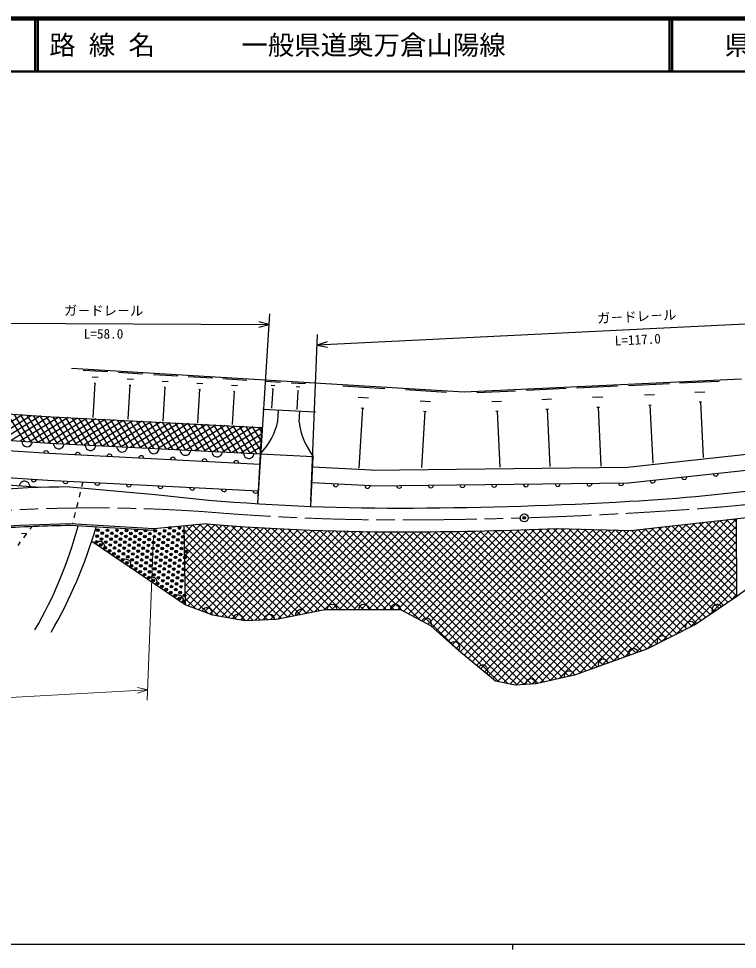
# Model space of a CAD drawing. Units: millimetres, scale not verified. Extents: x 40000 to 680000, y 20000 to 380000.
# Drawn here: x 174597 to 310562, y 204000 to 380000 of the extents above; entities that cross this region are included whole.
import ezdxf
from ezdxf.enums import TextEntityAlignment as Align

# ---------------------------------------------------------------- set-up
doc = ezdxf.new("R2010")
doc.units = ezdxf.units.MM
doc.header["$LTSCALE"] = 1000
doc.header["$PDMODE"] = 32
doc.header["$PDSIZE"] = 500
doc.linetypes.add('CHAIN', pattern=[18.5, 12, -1.5, 3.5, -1.5])
for name, color, linetype, lineweight in [('M-BGD', 7, 'Continuous', 25), ('M-BMK', 2, 'CHAIN', 13), ('M-BMK-SRVR', 3, 'Continuous', 25), ('M-STR-HTXT', 7, 'Continuous', 13), ('M-STR-STRC', 7, 'Continuous', 25), ('M-TTL', 2, 'Continuous', 140), ('M-TTL-BAND', 7, 'Continuous', 25), ('M-TTL-LINE', 7, 'Continuous', 50)]:
    doc.layers.add(name, color=color, linetype=linetype, lineweight=lineweight)
doc.layers.add('M-TTL-TXT', color=7, linetype='Continuous')
doc.styles.add('@ＭＳ ゴシック', font='')
doc.styles.add('ＭＳ ゴシック', font='')
doc.styles.get('@ＭＳ ゴシック').set_extended_font_data('@MS Gothic')
doc.styles.get('ＭＳ ゴシック').set_extended_font_data('MS Gothic')

msp = doc.modelspace()

# ---------------------------------------------------------------- linework, layer by layer
at = {"layer": 'M-BGD'}
for p, q in [((184623, 313915), (258884, 309428)), ((186823, 313531), (191490, 313249)), ((188503, 312259), (189669, 312188)), ((193475, 313129), (198111, 312849)), ((195143, 311866), (196302, 311796)), ((200096, 312729), (204699, 312451)), ((206685, 312331), (211257, 312055)), ((213242, 311935), (217782, 311661)), ((258884, 309428), (311346, 311917)), ((189016, 311057), (188624, 304578)), ((188870, 311066), (189161, 311048)), ((195653, 310672), (195264, 304240)), ((195508, 310681), (195798, 310663)), ((201753, 311474), (202903, 311405)), ((202258, 310289), (201873, 303904)), ((202115, 310297), (202402, 310280)), ((208330, 311085), (209473, 311016)), ((208832, 309907), (208450, 303570)), ((208690, 309916), (208975, 309899)), ((214876, 310697), (216011, 310628)), ((221368, 311444), (224137, 311277)), ((222364, 310689), (223057, 310647)), ((222669, 309976), (222449, 306334)), ((222582, 309981), (222755, 309970)), ((226127, 311157), (228872, 310991)), ((227115, 310408), (227801, 310366)), ((235946, 310563), (243871, 310084)), ((247789, 309848), (255554, 309378)), ((270645, 309735), (278143, 310091)), ((280208, 310189), (287877, 310553)), ((289944, 310651), (297745, 311021)), ((299625, 311111), (307135, 311467)), ((215375, 309528), (214995, 303238)), ((215233, 309536), (215517, 309519)), ((227416, 309701), (227199, 306095)), ((227331, 309706), (227502, 309696)), ((238798, 308402), (240779, 308283)), ((261253, 309290), (268581, 309638)), ((273546, 307994), (275420, 308083)), ((283175, 308408), (285092, 308499)), ((292962, 308840), (294912, 308932)), ((302531, 309367), (304408, 309456)), ((239669, 306361), (238983, 295010)), ((239421, 306376), (239917, 306346)), ((250584, 307731), (252525, 307613)), ((264088, 307588), (265920, 307675)), ((283985, 306525), (284464, 306548)), ((284224, 306536), (284753, 295394)), ((293786, 306924), (294273, 306947)), ((294030, 306935), (294550, 295968)), ((303324, 307523), (303793, 307545)), ((303558, 307534), (304058, 296995)), ((163657, 305867), (180762, 304727)), ((175351, 305087), (168093, 300560)), ((177058, 304974), (169800, 300446)), ((178764, 304860), (171507, 300333)), ((172437, 305282), (175696, 300058)), ((180471, 304746), (173214, 300219)), ((173667, 305200), (176919, 299987)), ((174897, 305118), (178142, 299916)), ((182212, 304653), (174921, 300105)), ((176127, 305036), (179364, 299846)), ((183959, 304564), (176647, 300003)), ((177356, 304954), (180587, 299775)), ((178586, 304872), (181810, 299704)), ((179816, 304790), (183032, 299634)), ((180762, 304727), (220601, 302703)), ((181043, 304712), (184255, 299563)), ((182260, 304651), (185478, 299493)), ((183477, 304589), (186701, 299422)), ((184695, 304527), (187920, 299357)), ((220773, 306168), (230761, 305666)), ((223663, 303903), (223770, 306017)), ((227658, 303702), (227764, 305816)), ((251437, 305731), (250795, 295109)), ((251194, 305746), (251680, 305716)), ((264862, 305788), (265320, 305810)), ((265091, 305799), (265595, 295174)), ((274337, 306153), (274806, 306176)), ((274572, 306165), (275088, 295283)), ((185706, 304476), (178376, 299903)), ((187453, 304387), (180105, 299803)), ((189200, 304298), (181834, 299703)), ((190947, 304209), (183563, 299603)), ((192694, 304120), (185293, 299503)), ((185912, 304465), (189137, 299295)), ((194441, 304032), (187022, 299403)), ((187129, 304403), (190354, 299233)), ((188346, 304341), (191572, 299171)), ((196188, 303943), (188767, 299314)), ((189563, 304280), (192789, 299109)), ((197935, 303854), (190514, 299225)), ((190781, 304218), (194006, 299047)), ((191998, 304156), (195223, 298986)), ((199682, 303765), (192261, 299136)), ((193215, 304094), (196440, 298924)), ((201429, 303677), (194008, 299047)), ((194432, 304032), (197658, 298862)), ((195649, 303970), (198875, 298800)), ((203176, 303588), (195755, 298958)), ((196867, 303908), (200092, 298738)), ((204923, 303499), (197502, 298870)), ((198084, 303847), (201309, 298676)), ((206670, 303410), (199249, 298781)), ((199301, 303785), (202526, 298614)), ((200518, 303723), (203744, 298553)), ((208417, 303322), (200997, 298692)), ((201735, 303661), (204961, 298491)), ((210165, 303233), (202744, 298603)), ((202953, 303599), (206178, 298429)), ((204170, 303537), (207395, 298367)), ((211912, 303144), (204491, 298515)), ((205387, 303476), (208612, 298305)), ((213659, 303055), (206238, 298426)), ((206604, 303414), (209830, 298243)), ((207821, 303352), (211047, 298182)), ((215406, 302967), (207985, 298337)), ((209039, 303290), (212264, 298120)), ((217153, 302878), (209732, 298248)), ((210256, 303228), (213481, 298058)), ((211473, 303166), (214698, 297996)), ((218900, 302789), (211479, 298160)), ((212690, 303105), (215916, 297934)), ((213907, 303043), (217133, 297872)), ((215125, 302981), (218350, 297811)), ((216342, 302919), (219567, 297749)), ((217559, 302857), (220380, 298336)), ((218776, 302795), (220468, 300083)), ((219994, 302734), (220557, 301830)), ((220600, 302671), (213226, 298071)), ((220538, 301454), (214973, 297982)), ((220348, 297709), (220601, 302703)), ((163237, 300884), (180469, 299735)), ((180469, 299735), (220348, 297709)), ((220476, 300237), (216720, 297893)), ((180351, 297739), (163069, 298891)), ((220247, 295712), (180351, 297739)), ((220414, 299019), (218467, 297805)), ((219873, 288277), (220348, 297709)), ((220352, 297802), (220214, 297716)), ((220348, 297709), (230335, 297207)), ((289791, 295202), (320672, 298540)), ((229860, 287774), (230335, 297207)), ((241262, 294644), (230234, 295204)), ((241262, 294644), (289791, 295202)), ((289970, 292204), (320994, 295558)), ((178716, 291333), (162523, 292413)), ((162649, 293908), (180058, 292747)), ((180058, 292747), (219996, 290718)), ((186746, 292407), (186505, 291437)), ((241203, 291643), (230082, 292208)), ((241203, 291643), (289970, 292204)), ((184257, 291444), (200420, 290011)), ((186264, 290466), (186024, 289495)), ((200420, 290011), (210487, 288959)), ((185783, 288525), (185542, 287554)), ((185302, 286584), (185061, 285613)), ((308823, 285267), (280612, 256188)), ((310310, 285364), (282755, 256961)), ((290417, 283236), (319478, 286443)), ((310320, 283467), (308501, 285232)), ((310312, 284868), (309790, 285374)), ((310309, 285431), (310386, 270672)), ((177087, 283936), (176719, 283445)), ((200155, 283216), (184358, 284145)), ((200173, 283516), (184365, 284445)), ((184820, 284642), (184765, 284422)), ((200173, 283516), (200155, 283216)), ((210113, 284474), (200173, 283516)), ((205880, 284066), (206107, 269124)), ((205957, 284074), (205881, 283995)), ((207494, 284222), (205903, 282581)), ((209032, 284370), (205924, 281167)), ((210496, 284443), (205945, 279753)), ((211787, 284339), (205967, 278339)), ((213087, 284242), (205988, 276925)), ((214380, 284139), (206010, 275511)), ((215682, 284045), (206031, 274097)), ((216988, 283954), (206053, 272683)), ((218297, 283868), (206074, 271268)), ((219613, 283788), (206096, 269854)), ((224349, 266556), (206262, 284103)), ((220926, 283705), (206602, 268940)), ((225539, 266795), (207568, 284229)), ((222246, 283630), (207625, 268559)), ((223569, 283558), (208648, 268177)), ((226728, 267034), (208874, 284355)), ((224897, 283490), (209672, 267796)), ((227918, 267273), (210194, 284468)), ((226228, 283426), (210695, 267415)), ((229107, 267513), (211761, 284341)), ((227562, 283365), (211784, 267101)), ((230297, 267752), (213316, 284226)), ((231486, 267991), (214879, 284102)), ((232703, 268204), (216428, 283993)), ((234139, 268204), (217971, 283889)), ((235575, 268204), (219509, 283791)), ((237011, 268204), (221040, 283699)), ((238447, 268204), (222565, 283612)), ((239884, 268204), (224085, 283531)), ((241320, 268204), (225599, 283456)), ((242756, 268204), (227107, 283386)), ((272187, 283407), (253608, 264256)), ((273630, 283458), (254354, 263589)), ((275075, 283511), (255101, 262923)), ((276511, 283556), (255848, 262257)), ((277874, 283525), (256595, 261590)), ((279237, 283493), (257342, 260924)), ((280600, 283462), (258098, 260267)), ((281963, 283431), (258869, 259626)), ((283325, 283399), (259641, 258985)), ((284688, 283368), (260412, 258344)), ((291660, 283373), (264269, 255139)), ((293220, 283545), (265165, 254626)), ((294780, 283718), (266339, 254401)), ((296341, 283890), (267514, 254176)), ((297901, 284062), (268723, 253985)), ((299461, 284234), (270191, 254063)), ((294409, 261285), (271625, 283388)), ((301021, 284406), (271659, 254140)), ((295353, 261762), (273012, 283436)), ((302582, 284579), (273279, 254373)), ((296297, 262240), (274397, 283486)), ((304142, 284751), (275077, 254791)), ((297241, 262717), (275779, 283538)), ((276337, 283560), (290417, 283236)), ((305702, 284923), (276876, 255209)), ((298185, 263195), (277213, 283540)), ((307263, 285095), (278675, 255627)), ((299129, 263672), (278684, 283506)), ((300073, 264149), (280155, 283472)), ((301017, 264627), (281626, 283438)), ((301961, 265104), (283097, 283404)), ((302875, 265611), (284569, 283371)), ((310317, 283935), (284898, 257733)), ((307112, 268467), (291738, 283382)), ((307960, 269038), (293027, 283524)), ((308807, 269609), (294317, 283666)), ((309655, 270180), (295606, 283809)), ((310385, 270865), (296896, 283951)), ((310378, 272265), (298185, 284093)), ((310370, 273665), (299475, 284236)), ((310363, 275066), (300764, 284378)), ((310356, 276466), (302053, 284520)), ((310349, 277866), (303343, 284663)), ((310341, 279266), (304632, 284805)), ((310334, 280667), (305922, 284947)), ((310327, 282067), (307211, 285089)), ((176120, 282645), (175123, 282574)), ((176120, 282645), (175521, 281844)), ((223128, 266347), (205895, 283065)), ((221741, 266300), (205917, 281651)), ((228901, 283309), (212980, 266898)), ((230243, 283257), (214177, 266695)), ((231590, 283208), (215373, 266492)), ((232940, 283163), (216570, 266290)), ((234307, 283137), (217842, 266165)), ((235651, 283087), (219284, 266215)), ((237013, 283054), (220725, 266265)), ((238379, 283026), (222167, 266314)), ((239749, 283002), (223659, 266417)), ((241123, 282982), (225390, 266765)), ((242501, 282966), (227121, 267113)), ((244192, 268204), (228610, 283321)), ((243883, 282955), (228852, 267461)), ((245628, 268204), (230107, 283262)), ((245270, 282948), (230583, 267809)), ((247291, 267984), (231599, 283208)), ((246661, 282945), (232314, 268157)), ((250468, 266296), (233085, 283159)), ((248055, 282947), (233753, 268204)), ((258241, 260148), (234566, 283115)), ((249455, 282953), (235146, 268204)), ((265419, 254578), (236042, 283077)), ((250857, 282963), (236539, 268204)), ((267209, 254234), (237513, 283043)), ((252262, 282974), (237933, 268204)), ((268892, 253994), (238978, 283015)), ((253669, 282989), (239326, 268204)), ((270255, 254066), (240439, 282991)), ((255078, 283006), (240719, 268204)), ((271617, 254138), (241894, 282973)), ((256490, 283025), (242112, 268204)), ((272901, 254285), (243345, 282959)), ((257905, 283047), (243506, 268204)), ((274060, 254555), (244790, 282950)), ((259322, 283071), (244899, 268204)), ((275218, 254824), (246230, 282946)), ((260741, 283098), (246292, 268204)), ((262163, 283128), (247410, 267921)), ((276377, 255093), (247666, 282946)), ((263588, 283160), (248330, 267432)), ((277535, 255362), (249097, 282951)), ((265014, 283194), (249249, 266944)), ((266444, 283232), (250168, 266455)), ((278694, 255632), (250524, 282960)), ((267876, 283272), (251087, 265966)), ((279843, 255910), (251948, 282972)), ((269310, 283314), (252007, 265478)), ((270748, 283359), (252861, 264922)), ((280890, 256288), (253370, 282986)), ((281937, 256666), (254789, 283002)), ((282984, 257043), (256206, 283021)), ((284031, 257421), (257620, 283042)), ((285078, 257798), (259032, 283066)), ((286125, 258176), (260441, 283092)), ((286051, 283337), (261183, 257703)), ((287172, 258553), (261848, 283121)), ((287414, 283305), (261955, 257062)), ((288777, 283274), (262726, 256421)), ((288219, 258931), (263252, 283152)), ((290140, 283243), (263498, 255780)), ((289266, 259308), (264653, 283185)), ((290313, 259686), (266052, 283221)), ((291360, 260063), (267449, 283260)), ((292407, 260441), (268844, 283300)), ((293454, 260818), (270235, 283343)), ((303722, 266182), (286040, 283337)), ((310325, 282507), (287041, 258506)), ((304570, 266753), (287511, 283303)), ((305417, 267324), (288982, 283269)), ((306265, 267895), (290448, 283240)), ((326866, 283071), (310438, 270707)), ((174921, 281044), (174436, 280396)), ((206095, 269129), (188426, 281148)), ((220354, 266252), (205938, 280237)), ((310332, 281078), (289184, 259279)), ((218967, 266204), (205960, 278823)), ((310339, 279650), (291327, 260051)), ((310347, 278221), (293469, 260824)), ((217580, 266156), (205981, 277409)), ((310354, 276793), (296178, 262180)), ((215887, 266405), (206002, 275995)), ((214147, 266700), (206024, 274581)), ((310362, 275364), (298913, 263563)), ((212407, 266995), (206045, 273167)), ((310369, 273936), (301647, 264946)), ((210440, 267510), (206067, 271753)), ((310376, 272507), (305219, 267191)), ((310384, 271079), (309242, 269902)), ((208109, 268378), (206088, 270339)), ((310438, 270707), (302607, 265431)), ((211334, 267177), (206095, 269129)), ((232547, 268204), (223353, 266355)), ((246877, 268204), (232547, 268204)), ((252579, 265174), (246877, 268204)), ((217395, 266150), (211334, 267177)), ((223353, 266355), (217395, 266150)), ((257818, 260500), (252579, 265174)), ((302607, 265431), (293567, 260859)), ((264803, 254696), (257818, 260500)), ((293567, 260859), (279750, 255877)), ((279750, 255877), (272456, 254182)), ((268553, 253977), (264803, 254696)), ((272456, 254182), (268553, 253977))]:
    msp.add_line(p, q, dxfattribs=at)
for centre, radius, start, end in [((210219, 307115), 13822, 317.11806, 346.56163), ((241356, 305548), 13822, 187.67737, 217.12093), ((176208, 300019), 1000, 176.18593, 356.18593), ((182197, 299647), 1000, 177.09156, 357.09156), ((188189, 299343), 1000, 177.09156, 357.09156), ((179800, 297775), 500, 356.18593, 176.18593), ((185792, 297462), 500, 357.09156, 177.09156), ((191784, 297158), 500, 357.09156, 177.09156), ((194181, 299038), 1000, 177.09156, 357.09156), ((200173, 298734), 1000, 177.09156, 357.09156), ((206166, 298430), 1000, 177.09156, 357.09156), ((212158, 298125), 1000, 177.09156, 357.09156), ((218150, 297821), 1000, 177.09156, 357.09156), ((197776, 296853), 500, 357.09156, 177.09156), ((203768, 296549), 500, 357.09156, 177.09156), ((209761, 296244), 500, 357.09156, 177.09156), ((215753, 295940), 500, 357.09156, 177.09156), ((306470, 293988), 500, 186.16956, 6.16956), ((175723, 291533), 1000, 356.18593, 176.18593), ((177482, 292919), 500, 176.18593, 356.18593), ((183472, 292574), 500, 177.09156, 357.09156), ((189464, 292269), 500, 177.09156, 357.09156), ((288566, 292188), 500, 180.6591, 0.6591), ((294539, 292698), 500, 186.16956, 6.16956), ((300505, 293343), 500, 186.16956, 6.16956), ((186176, 58163), 233289, 90.47128, 105.84112), ((195457, 291965), 500, 177.09156, 357.09156), ((201449, 291660), 500, 177.09156, 357.09156), ((207441, 291356), 500, 177.09156, 357.09156), ((213433, 291051), 500, 177.09156, 357.09156), ((219426, 290747), 500, 177.09156, 357.09156), ((234578, 291980), 500, 177.09156, 357.09156), ((240570, 291675), 500, 177.09156, 357.09156), ((246569, 291705), 500, 180.6591, 0.6591), ((252568, 291774), 500, 180.6591, 0.6591), ((258568, 291843), 500, 180.6591, 0.6591), ((264568, 291912), 500, 180.6591, 0.6591), ((270567, 291981), 500, 180.6591, 0.6591), ((276567, 292050), 500, 180.6591, 0.6591), ((282566, 292119), 500, 180.6591, 0.6591), ((269912, 647864), 359704, 273.2181, 277.80437), ((246811, 724152), 436707, 265.22875, 270.31929), ((244799, 1085190), 797750, 270.31929, 273.25568), ((190207, -46107), 330604, 91.01253, 101.6718), ((190207, -46107), 330304, 91.01452, 93.41578), ((109251, 304392), 79250, 329.70767, 345.13233), ((102739, 309173), 90153, 329.89755, 343.69131), ((246811, 724152), 441207, 265.22875, 270.31929), ((244799, 1085190), 802250, 270.31929, 272.253), ((189896, 280148), 1000, 325.77519, 145.77519), ((194857, 276773), 1000, 325.77519, 145.77519), ((199818, 273399), 1000, 325.77519, 145.77519), ((204779, 270024), 1000, 325.77519, 145.77519), ((210226, 267590), 1000, 339.56717, 159.56717), ((227969, 267284), 1000, 11.37147, 191.37147), ((233877, 268204), 1000, 0, 180), ((239877, 268204), 1000, 0, 180), ((245877, 268204), 1000, 0, 180), ((306756, 268227), 1000, 33.97336, 213.97336), ((216084, 266372), 1000, 350.38027, 170.38027), ((222062, 266311), 1000, 1.97493, 181.97493), ((251696, 265643), 1000, 332.00795, 152.00795), ((301714, 264979), 1000, 26.82489, 206.82489), ((296360, 262272), 1000, 26.82489, 206.82489), ((257071, 261165), 1000, 318.26203, 138.26203), ((290867, 259886), 1000, 19.82904, 199.82904), ((285223, 257850), 1000, 19.82904, 199.82904), ((262356, 256729), 1000, 320.27741, 140.27741), ((278776, 255651), 1000, 13.08299, 193.08299), ((271458, 254129), 1000, 3.01279, 183.01279)]:
    msp.add_arc(centre, radius, start, end, dxfattribs=at)
for p in [(189605, 283260), (191408, 283244), (193210, 283227), (195013, 283210), (196816, 283194), (198618, 283177), (200421, 283161), (202224, 283144), (203200, 283690), (204027, 283128), (205002, 283673), (205829, 283111), (189456, 282152), (190283, 281590), (190432, 282698), (191259, 282135), (192086, 281573), (192235, 282681), (193061, 282119), (193888, 281557), (194037, 282665), (194864, 282102), (195691, 281540), (195840, 282648), (196667, 282086), (197494, 281523), (197643, 282632), (198470, 282069), (199296, 281507), (199445, 282615), (200272, 282053), (201099, 281490), (201248, 282598), (202075, 282036), (202902, 281474), (203051, 282582), (203878, 282020), (204705, 281457), (204853, 282565), (205680, 282003), (189307, 281044), (190134, 280482), (190961, 279919), (191110, 281027), (191937, 280465), (192764, 279903), (192913, 281011), (193740, 280449), (194566, 279886), (194715, 280994), (195542, 280432), (196369, 279870), (196518, 280978), (197345, 280415), (198172, 279853), (198321, 280961), (199148, 280399), (199975, 279836), (200123, 280945), (200950, 280382), (201777, 279820), (201926, 280928), (202753, 280366), (203580, 279803), (203729, 280911), (204556, 280349), (205383, 279787), (205531, 280895), (191788, 279357), (192615, 278795), (193442, 278232), (193591, 279340), (194418, 278778), (195244, 278216), (195393, 279324), (196220, 278762), (197047, 278199), (197196, 279307), (198023, 278745), (198850, 278183), (198999, 279291), (199826, 278728), (200653, 278166), (200801, 279274), (201628, 278712), (202455, 278150), (202604, 279258), (203431, 278695), (204258, 278133), (204407, 279241), (205234, 278679), (206061, 278116), (206210, 279224), (194269, 277670), (195096, 277108), (195923, 276545), (196071, 277653), (196898, 277091), (197725, 276529), (197874, 277637), (198701, 277075), (199528, 276512), (199677, 277620), (200504, 277058), (201331, 276496), (201479, 277604), (202306, 277041), (203133, 276479), (203282, 277587), (204109, 277025), (204936, 276463), (205085, 277571), (205912, 277008), (196749, 275983), (197576, 275421), (198403, 274858), (198552, 275966), (199379, 275404), (200206, 274842), (200355, 275950), (201182, 275388), (202009, 274825), (202158, 275933), (202984, 275371), (203811, 274809), (203960, 275917), (204787, 275354), (205614, 274792), (205763, 275900), (199230, 274296), (200057, 273734), (200884, 273171), (201033, 274280), (201711, 272609), (201860, 273717), (202687, 273155), (202836, 274263), (203514, 272593), (203663, 273701), (204489, 273138), (204638, 274246), (205316, 272576), (205465, 273684), (202538, 272047), (203365, 271484), (204192, 270922), (204341, 272030), (205167, 271468), (205994, 270906), (205019, 270360), (205846, 269797)]:
    msp.add_point(p, dxfattribs=at)
at = {"layer": 'M-BMK'}
for centre, radius, start, end in [((290847, 486959), 200000, 274.4016, 278.12591), ((188908, -12520), 300000, 85.9111, 93.40723), ((244799, 1085190), 800000, 271.87699, 274.4016), ((246811, 724152), 438957, 265.22875, 270.31929), ((244799, 1085190), 800000, 270.31929, 271.76956)]:
    msp.add_arc(centre, radius, start, end, dxfattribs=at)
at = {"layer": 'M-BMK-SRVR'}
msp.add_circle((270253, 285595), 750, dxfattribs=at)
msp.add_point((270253, 285595), dxfattribs=at)
at = {"layer": 'M-STR-HTXT'}
for p, q in [((200124, 282217), (198940, 251105)), ((199016, 253104), (197058, 253512)), ((199016, 253104), (66163, 245586)), ((197116, 252478), (199016, 253104))]:
    msp.add_line(p, q, dxfattribs=at)
at = {"layer": 'M-STR-STRC'}
for p, q in [((219935, 289275), (222090, 324156)), ((352208, 324149), (231045, 318270)), ((159379, 322477), (221967, 322160)), ((220033, 321652), (221967, 322160)), ((221967, 322160), (220038, 322687)), ((229899, 288774), (231123, 320269)), ((232950, 318881), (231045, 318270)), ((231045, 318270), (233000, 317847))]:
    msp.add_line(p, q, dxfattribs=at)
at = {"layer": 'M-TTL'}
msp.add_line((680000, 380000), (40000, 380000), dxfattribs=at)
at = {"layer": 'M-TTL-BAND'}
for p, q in [((40000, 205000), (579000, 205000)), ((268000, 205000), (268000, 204000))]:
    msp.add_line(p, q, dxfattribs=at)
at = {"layer": 'M-TTL-LINE'}
for p, q in [((177750, 380000), (177750, 370000)), ((178250, 380000), (178250, 370000)), ((297750, 380000), (297750, 370000)), ((298250, 380000), (298250, 370000)), ((40000, 370000), (680000, 370000))]:
    msp.add_line(p, q, dxfattribs=at)

# ---------------------------------------------------------------- texts
at = {"layer": 'M-STR-STRC', "style": 'ＭＳ ゴシック'}
for rotation, p in [(359.709, (190678, 323319)), (2.778, (291578, 322209))]:
    msp.add_text('ガ－ドレ－ル', height=1833, rotation=rotation, dxfattribs=at).set_placement(p, align=Align.BOTTOM_CENTER)
at = {"layer": 'M-STR-STRC', "style": '@ＭＳ ゴシック'}
for s, rotation, p in [('L=58.0', 359.709, (190668, 321319)), ('L=117.0', 2.778, (291675, 320211))]:
    msp.add_text(s, height=1833, rotation=rotation, dxfattribs=at).set_placement(p, align=Align.TOP_CENTER)
at = {"layer": 'M-TTL-TXT', "style": 'ＭＳ ゴシック'}
for s, p in [('路 線 名', (180380, 375000)), ('一般県道奥万倉山陽線', (216734, 375000))]:
    msp.add_text(s, height=3666, dxfattribs=at).set_placement(p, align=Align.MIDDLE_LEFT)
msp.add_text('県\u3000名', height=3666, dxfattribs=at).set_placement((315625, 375000), align=Align.MIDDLE_CENTER)

doc.saveas('drawing.dxf')
